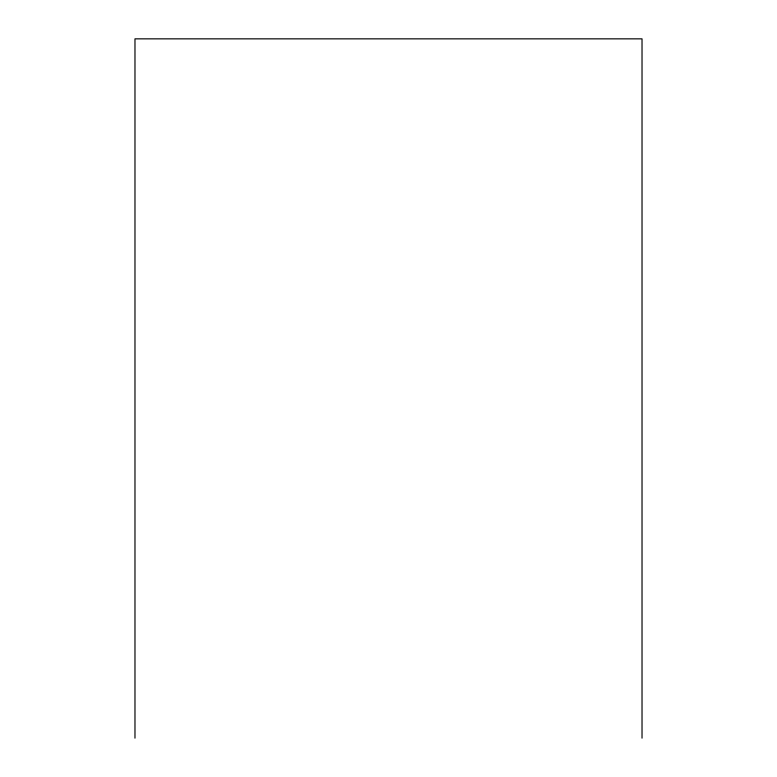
<?xml version="1.0" encoding="UTF-8"?>
<svg xmlns="http://www.w3.org/2000/svg" width="777" height="777" viewBox="0 0 777 777"><rect width="100%" height="100%" fill="white"/><g stroke="black" fill="none" stroke-linecap="round" stroke-linejoin="round"><path stroke-width="1.17" d="M642.025 738.15L642.025 38.85L134.975 38.85L134.975 738.15"/></g></svg>
